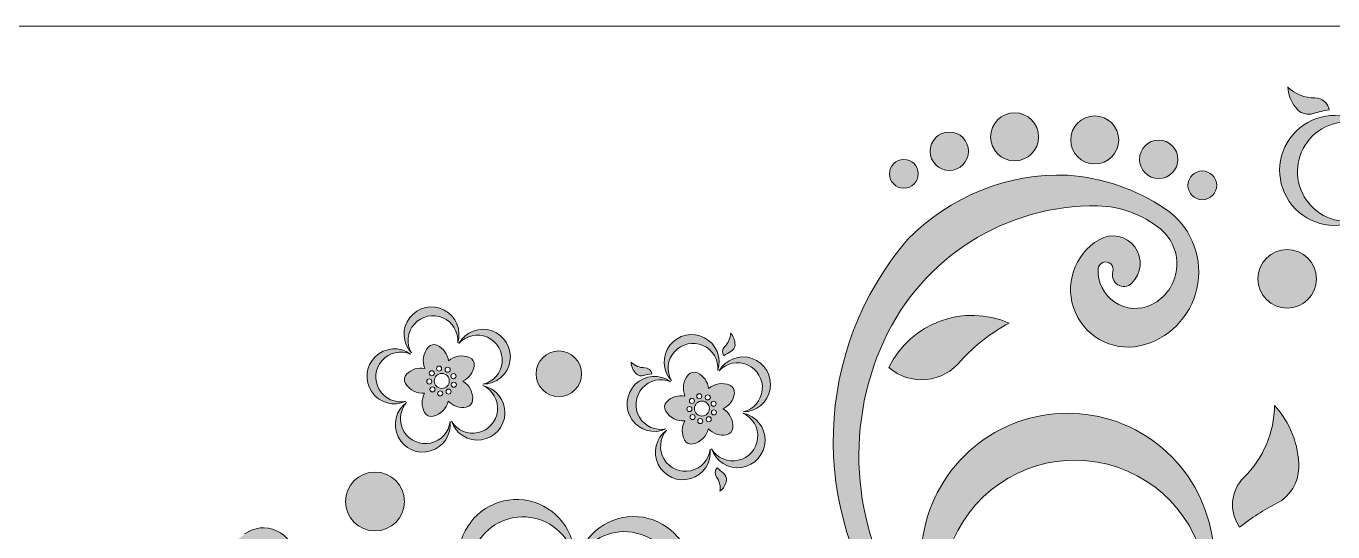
# Model space of a CAD drawing. Header units: millimetres. Extents: x 17217 to 18905, y -397 to 1453.
# Drawn here: x 17877 to 18404, y 1249 to 1453 of the extents above; entities that cross this region are included whole.
import ezdxf

# ---------------------------------------------------------------- set-up
doc = ezdxf.new("R2010")
doc.units = ezdxf.units.MM
doc.layers.add('hadika', color=3, linetype='Continuous', lineweight=35)

msp = doc.modelspace()

# ---------------------------------------------------------------- hatches: boundary and pattern name
at = {"layer": 'hadika', "lineweight": 0}
h = msp.add_hatch(color=41, dxfattribs=at)
h.dxf.hatch_style = 1
h.paths.add_polyline_path([(18386.11, 1428, 0.191339), (18390.18, 1418.74, 0.280042), (18396.29, 1417.29, -0.048384), (18402.83, 1418.74, 0.368825), (18397.06, 1423.58, -0.198632)])
h = msp.add_hatch(color=41, dxfattribs=at)
h.dxf.hatch_style = 1
h.paths.add_polyline_path([(18285.63, 1407.92, 1), (18266.29, 1407.92, 1)])
h = msp.add_hatch(color=41, dxfattribs=at)
h.dxf.hatch_style = 1
h.paths.add_polyline_path([(18317.92, 1406.67, 1), (18298.58, 1406.67, 1)])
h = msp.add_hatch(color=41, dxfattribs=at)
h.dxf.hatch_style = 1
h.paths.add_polyline_path([(18414.19, 1374.3, -1.363612), (18417.89, 1412.35, 1.741086)])
h = msp.add_hatch(color=41, dxfattribs=at)
h.dxf.hatch_style = 1
h.paths.add_polyline_path([(18257.36, 1402.13, 1), (18241.88, 1402.13, 1)])
h = msp.add_hatch(color=41, dxfattribs=at)
h.dxf.hatch_style = 1
h.paths.add_polyline_path([(18326.33, 1398.86, 1), (18341.8, 1398.86, 1)])
h = msp.add_hatch(color=41, dxfattribs=at)
h.dxf.hatch_style = 1
h.paths.add_polyline_path([(18231.31, 1398.84, 1), (18231.31, 1387.23, 1)])
h = msp.add_hatch(color=41, dxfattribs=at)
h.dxf.hatch_style = 1
h.paths.add_polyline_path([(18227.69, 1210.62, 0.979281), (18233.77, 1215.15, -0.269174), (18223.35, 1325.95, -0.296844), (18309.41, 1380.1, -0.169816), (18334.73, 1370.8, -0.544296), (18331.23, 1340.36, -0.577075), (18309.67, 1354.71, -1.126186), (18315.58, 1353.62, 0.768846), (18323.11, 1348.9, 0.894526), (18310.03, 1366.5, 0.889633), (18328.47, 1324.22, 0.632696), (18336.62, 1378.95, 0.129982), (18297.33, 1392.49, 0.211747), (18232.76, 1366.51, 0.350761)])
h = msp.add_hatch(color=41, dxfattribs=at)
h.dxf.hatch_style = 1
h.paths.add_polyline_path([(18351.62, 1394.19, 1), (18351.62, 1382.58, 1)])
h = msp.add_hatch(color=41, dxfattribs=at)
h.dxf.hatch_style = 1
h.paths.add_polyline_path([(18397.6, 1350.73, 1), (18374.01, 1350.73, 1)])
h = msp.add_hatch(color=41, dxfattribs=at)
h.dxf.hatch_style = 1
h.paths.add_polyline_path([(18051.43, 1324.97, 1.741086), (18032.76, 1320.85, -1.363612)])
h = msp.add_hatch(color=41, dxfattribs=at)
h.dxf.hatch_style = 1
h.paths.add_polyline_path([(18225.23, 1315.01, 0.427762), (18254.34, 1317.76, -0.088388), (18273.83, 1332.87, 0.402232)])
h = msp.add_hatch(color=41, dxfattribs=at)
h.dxf.hatch_style = 1
h.paths.add_polyline_path([(18051.94, 1324.74, -1.363612), (18061.63, 1308.26, 1.741086)])
h = msp.add_hatch(color=41, dxfattribs=at)
h.dxf.hatch_style = 1
h.paths.add_polyline_path([(18156.3, 1313.83, 1.741086), (18137.63, 1309.71, -1.363612)])
h = msp.add_hatch(color=41, dxfattribs=at)
h.dxf.hatch_style = 1
h.paths.add_polyline_path([(18159.1, 1323.44, 0.368825), (18158.77, 1319.69, -0.048384), (18161.59, 1321.49, 0.280042), (18163.24, 1324.16, 0.191339), (18161.41, 1328.87, -0.198632)])
h = msp.add_hatch(color=41, dxfattribs=at)
h.dxf.hatch_style = 1
h.paths.add_polyline_path([(18030.54, 1301.4, -1.363612), (18032.39, 1320.43, 1.741086)])
h = msp.add_hatch(color=41, dxfattribs=at)
h.dxf.hatch_style = 1
h.paths.add_polyline_path([(18038.11, 1304.63, 0.255309), (18038.06, 1296.94, 0.339445), (18041.51, 1295.38, 0.283951), (18047.62, 1301.48, 0.255309), (18054.91, 1299.05, 0.339445), (18057.46, 1301.85, 0.283951), (18053.55, 1309.55, 0.255309), (18058.12, 1315.73, 0.339445), (18056.24, 1319.02, 0.283951), (18047.71, 1317.68, 0.255309), (18043.24, 1323.93, 0.339445), (18039.53, 1323.16, 0.283951), (18038.17, 1314.64, 0.255309), (18030.84, 1312.32, 0.339445), (18030.43, 1308.55, 0.283951)])
h.paths.add_polyline_path([(18044.36, 1305.59, -1), (18044.36, 1303.52, -1)], flags=16)
h.paths.add_polyline_path([(18041.28, 1305.13, -1), (18041.28, 1307.2, -1)], flags=16)
h.paths.add_polyline_path([(18045.03, 1312.63, -1), (18045.03, 1306.56, -1)], flags=16)
h.paths.add_polyline_path([(18047.76, 1306.34, -1), (18047.76, 1304.27, -1)], flags=16)
h.paths.add_polyline_path([(18039.96, 1308.35, -1), (18039.96, 1310.42, -1)], flags=16)
h.paths.add_polyline_path([(18049.88, 1309.09, -1), (18049.88, 1307.02, -1)], flags=16)
h.paths.add_polyline_path([(18041.01, 1311.66, -1), (18041.01, 1313.73, -1)], flags=16)
h.paths.add_polyline_path([(18049.73, 1312.56, -1), (18049.73, 1310.5, -1)], flags=16)
h.paths.add_polyline_path([(18043.94, 1315.59, -1), (18043.94, 1313.52, -1)], flags=16)
h.paths.add_polyline_path([(18047.39, 1315.13, -1), (18047.39, 1313.06, -1)], flags=16)
h = msp.add_hatch(color=41, dxfattribs=at)
h.dxf.hatch_style = 1
h.paths.add_polyline_path([(18083.02, 1312.47, 1), (18101.39, 1312.47, 1)])
h = msp.add_hatch(color=41, dxfattribs=at)
h.dxf.hatch_style = 1
h.paths.add_polyline_path([(18121.37, 1317.11, 0.191339), (18123.4, 1312.49, 0.280042), (18126.46, 1311.76, -0.048384), (18129.73, 1312.49, 0.368825), (18126.84, 1314.91, -0.198632)])
h = msp.add_hatch(color=41, dxfattribs=at)
h.dxf.hatch_style = 1
h.paths.add_polyline_path([(18156.81, 1313.61, -1.363612), (18166.5, 1297.13, 1.741086)])
h = msp.add_hatch(color=41, dxfattribs=at)
h.dxf.hatch_style = 1
h.paths.add_polyline_path([(18142.98, 1293.49, 0.255309), (18142.93, 1285.8, 0.339445), (18146.38, 1284.25, 0.283951), (18152.49, 1290.34, 0.255309), (18159.78, 1287.91, 0.339445), (18162.33, 1290.72, 0.283951), (18158.42, 1298.41, 0.255309), (18162.99, 1304.6, 0.339445), (18161.11, 1307.89, 0.283951), (18152.58, 1306.55, 0.255309), (18148.11, 1312.8, 0.339445), (18144.4, 1312.03, 0.283951), (18143.04, 1303.51, 0.255309), (18135.71, 1301.18, 0.339445), (18135.3, 1297.42, 0.283951)])
h.paths.add_polyline_path([(18149.23, 1294.46, -1), (18149.23, 1292.39, -1)], flags=16)
h.paths.add_polyline_path([(18146.15, 1294, -1), (18146.15, 1296.07, -1)], flags=16)
h.paths.add_polyline_path([(18149.9, 1301.49, -1), (18149.9, 1295.43, -1)], flags=16)
h.paths.add_polyline_path([(18152.63, 1295.2, -1), (18152.63, 1293.14, -1)], flags=16)
h.paths.add_polyline_path([(18144.83, 1297.21, -1), (18144.83, 1299.28, -1)], flags=16)
h.paths.add_polyline_path([(18154.75, 1297.96, -1), (18154.75, 1295.89, -1)], flags=16)
h.paths.add_polyline_path([(18145.88, 1300.53, -1), (18145.88, 1302.59, -1)], flags=16)
h.paths.add_polyline_path([(18154.6, 1301.43, -1), (18154.6, 1299.36, -1)], flags=16)
h.paths.add_polyline_path([(18148.81, 1304.46, -1), (18148.81, 1302.39, -1)], flags=16)
h.paths.add_polyline_path([(18152.26, 1304, -1), (18152.26, 1301.93, -1)], flags=16)
h = msp.add_hatch(color=41, dxfattribs=at)
h.dxf.hatch_style = 1
h.paths.add_polyline_path([(18061.58, 1307.7, -1.363612), (18048.9, 1293.4, 1.741086)])
h = msp.add_hatch(color=41, dxfattribs=at)
h.dxf.hatch_style = 1
h.paths.add_polyline_path([(18135.41, 1290.26, -1.363612), (18137.26, 1309.29, 1.741086)])
h = msp.add_hatch(color=41, dxfattribs=at)
h.dxf.hatch_style = 1
edge = h.paths.add_edge_path()
edge.add_arc((17926.18, 562.83), 580.88, 420.92145, 443.04218)
edge.add_arc((17997.33, 1182.94), 43.51, 154.4327, 268.9736, ccw=False)
edge.add_arc((18014.42, 1174.76), 62.46, 123.3149, 154.4327, ccw=False)
edge.add_arc((17973.09, 1237.64), 12.79, 303.3149, 486.3443)
edge.add_arc((18006.75, 1191.9), 69.58, 126.3443, 227.8043)
edge.add_arc((17974.15, 947.22), 193.64, 94.1852, 109.886)
edge.add_arc((17900.06, 1264.3), 135.23, 207.8742, 273.4825, ccw=False)
edge.add_arc((17837.33, 1232.2), 64.77, 121.8908, 208.7227, ccw=False)
edge.add_arc((17822.45, 1256.11), 36.62, 59.7735, 121.8908, ccw=False)
edge.add_arc((17832.68, 1273.66), 16.3, 201.463, 419.7735, ccw=False)
edge.add_arc((17825.09, 1270.68), 8.15, 21.463, 201.463, ccw=False)
edge.add_arc((17830.74, 1272.9), 2.08, 282.025, 381.463, ccw=False)
edge.add_arc((17831.78, 1268.05), 2.88, 102.025, 221.1256)
edge.add_arc((17834.98, 1270.84), 7.13, 221.1256, 385.345)
edge.add_arc((17825.9, 1266.54), 17.17, 385.345, 491.8511)
edge.add_arc((17821.88, 1271.03), 11.15, 131.8511, 203.0057)
edge.add_arc((17834.62, 1276.44), 24.98, 203.0057, 273.6126)
edge.add_arc((17834.77, 1274.03), 22.57, 273.6126, 393.6959)
edge.add_arc((17821.26, 1265.02), 38.81, 393.6959, 465.4701)
edge.add_arc((17828.72, 1238.08), 66.77, 105.4701, 161.8779)
edge.add_arc((17868.59, 1225.03), 108.72, 161.8779, 221.081)
edge.add_arc((17873.07, 1228.93), 114.66, 221.081, 271.7385)
edge.add_arc((18295.55, 465.08), 772.71, 122.83669, 132.71857)
edge.add_arc((17630.28, 1185.56), 207.94, 278.335, 312.7186, ccw=False)
edge.add_arc((17650.42, 1048.06), 68.97, 217.2172, 278.335, ccw=False)
edge.add_arc((17621.18, 1025.85), 32.25, 148.4678, 217.2172, ccw=False)
edge.add_arc((17610.4, 1032.46), 19.61, 92.3596, 148.4678, ccw=False)
edge.add_arc((17609.05, 1065.29), 13.25, 272.3596, 476.0376)
edge.add_arc((17623.94, 1034.81), 47.18, 116.0376, 189.9012)
edge.add_arc((17650.95, 1039.53), 74.6, 189.9012, 248.6639)
edge.add_arc((17614.58, 1045.1), 75.63, 222.7013, 277.0133, ccw=False)
edge.add_arc((17680.68, 1106.1), 165.58, 186.3601, 222.7013, ccw=False)
edge.add_arc((17582.32, 1095.14), 66.61, 116.3504, 186.3601, ccw=False)
edge.add_arc((17614.51, 1030.15), 139.13, 95.4353, 116.3504, ccw=False)
edge.add_arc((17603.14, 1149.64), 19.1, -24.8202, 95.4353, ccw=False)
edge.add_arc((17606.34, 1148.16), 15.58, 210.5705, 335.1798, ccw=False)
edge.add_arc((17597.98, 1143.22), 5.86, 128.6904, 210.5705, ccw=False)
edge.add_arc((17596.45, 1145.13), 3.42, 16.4543, 128.6904, ccw=False)
edge.add_arc((17605.58, 1147.82), 6.1, 196.4543, 382.3362)
edge.add_arc((17600.08, 1145.56), 12.04, 382.3362, 503.6937)
edge.add_arc((17604.71, 1142.17), 17.78, 143.6937, 228.9792)
edge.add_arc((17606.8, 1144.57), 20.97, 228.9792, 324.0568)
edge.add_arc((17598.47, 1150.61), 31.26, 324.0568, 430.3264)
edge.add_arc((17599.6, 1153.77), 27.91, 430.3264, 459.8876)
edge.add_arc((17624.09, 1013.27), 170.52, 99.8876, 117.8797)
edge.add_arc((17581.64, 1093.51), 79.75, 117.8797, 191.3611)
edge.add_arc((17687.72, 1114.82), 187.95, 191.3611, 225.5374)
edge.add_arc((17609.84, 1163.29), 190.36, 212.4475, 253.5928, ccw=False)
edge.add_arc((17480.37, 1080.98), 36.94, 120.783, 212.4475, ccw=False)
edge.add_arc((17475.89, 1088.51), 28.18, 80.7559, 120.783, ccw=False)
edge.add_arc((17482.39, 1128.45), 12.29, 260.7559, 449.6563)
edge.add_arc((17482.15, 1088.89), 51.85, 449.6563, 509.6114)
edge.add_arc((17482.15, 1088.89), 51.85, 149.6114, 190.8898)
edge.add_arc((17577.71, 1191.18), 184.44, 173.301, 217.423, ccw=False)
edge.add_arc((17480.61, 1202.59), 86.67, 121.0621, 173.301, ccw=False)
edge.add_arc((17454.52, 1245.9), 36.1, -27.1852, 121.0621, ccw=False)
edge.add_arc((17464.55, 1240.75), 24.82, 197.5954, 332.8148, ccw=False)
edge.add_arc((17445.63, 1249.64), 17.07, 253.8529, 425.4993)
edge.add_arc((17445.63, 1249.64), 17.07, 425.4993, 513.3246)
edge.add_arc((17468.23, 1238.29), 42.36, 153.3246, 222.0293)
edge.add_arc((17461.97, 1232.65), 33.94, 222.0293, 317.9707)
edge.add_arc((17447.88, 1245.36), 52.92, 317.9707, 409.7904)
edge.add_arc((17447.88, 1245.36), 52.92, 409.7904, 502.8936)
edge.add_arc((17533.39, 1180.67), 160.14, 142.8936, 198.8609)
edge.add_arc((17634.58, 1215.24), 267.08, 198.8609, 253.891)
edge.add_arc((17621.03, 1168.32), 218.24, 253.891, 306.9483)
edge.add_arc((15994.18, 3331.29), 2924.73, 306.94831, 310.26963)
edge.add_arc((17944.98, 1032.42), 90.34, 131.8736, 245.3274)
edge.add_arc((17918.14, 973.98), 26.04, 245.3274, 360.6513)
edge.add_arc((17918.14, 973.98), 26.04, 360.6513, 461.6844)
edge.add_arc((17916.07, 984.02), 15.79, 101.6844, 250.1485)
edge.add_arc((17913.37, 976.56), 7.86, 250.1485, 469.8515)
edge.add_arc((17909.95, 986.05), 2.22, 119.4766, 289.8515, ccw=False)
edge.add_arc((17916.72, 974.06), 15.99, 22.8083, 119.4766, ccw=False)
edge.add_arc((17918.57, 974.84), 13.98, 265.3614, 382.8083, ccw=False)
edge.add_arc((17921.03, 1005.08), 44.33, 213.1442, 265.3614, ccw=False)
edge.add_arc((17960.61, 1030.93), 91.6, 153.9093, 213.1442, ccw=False)
edge.add_arc((17973.5, 1024.62), 105.96, 79.0955, 153.9093, ccw=False)
edge.add_arc((17833.83, 300.16), 843.76, 424.09882, 439.08834, ccw=False)
edge.add_arc((18205.04, 1065.04), 6.45, 245.8191, 417.6046)
h = msp.add_hatch(color=41, dxfattribs=at)
h.dxf.hatch_style = 1
h.paths.add_polyline_path([(18030.82, 1300.92, 1.741086), (18048.35, 1293.28, -1.363612)])
h = msp.add_hatch(color=41, dxfattribs=at)
h.dxf.hatch_style = 1
h.paths.add_polyline_path([(18166.45, 1296.57, -1.363612), (18153.77, 1282.26, 1.741086)])
h = msp.add_hatch(color=41, dxfattribs=at)
h.dxf.hatch_style = 1
h.paths.add_polyline_path([(18253.91, 1197.53, -1.363612), (18353.48, 1219.51, 1.741086)])
h = msp.add_hatch(color=41, dxfattribs=at)
h.dxf.hatch_style = 1
h.paths.add_polyline_path([(18368.42, 1270.74, 0.368825), (18366.67, 1250.73, -0.048384), (18381.72, 1260.33, 0.280042), (18390.52, 1274.58, 0.191339), (18380.74, 1299.72, -0.198632)])
h = msp.add_hatch(color=41, dxfattribs=at)
h.dxf.hatch_style = 1
h.paths.add_polyline_path([(18135.69, 1289.78, 1.741086), (18153.22, 1282.14, -1.363612)])
h = msp.add_hatch(color=41, dxfattribs=at)
h.dxf.hatch_style = 1
h.paths.add_polyline_path([(18029.98, 1261.03, 1), (18006.23, 1261.03, 1)])
h = msp.add_hatch(color=41, dxfattribs=at)
h.dxf.hatch_style = 1
h.paths.add_polyline_path([(18157.17, 1265.14, 0.191339), (18159.75, 1269.49, 0.280042), (18158.56, 1272.4, -0.048384), (18156.07, 1274.64, 0.368825), (18155.78, 1270.88, -0.198632)])
h = msp.add_hatch(color=41, dxfattribs=at)
h.dxf.hatch_style = 1
h.paths.add_polyline_path([(18062.8, 1218.66, -1.363612), (18098.54, 1237.43, 1.741086)])
h = msp.add_hatch(color=41, dxfattribs=at)
h.dxf.hatch_style = 1
h.paths.add_polyline_path([(18099.72, 1237.26, -1.363612), (18128.62, 1209.07, 1.741086)])

# ---------------------------------------------------------------- linework, layer by layer
at = {"layer": 'hadika', "color": 41, "lineweight": 0}
msp.add_lwpolyline([(17216.75, 884.57), (17216.75, 1452.51), (18904.88, 1452.51), (18904.88, 884.57)], close=True, dxfattribs=at)
for points in [[(18417.89, 1412.35, 1.363612), (18414.19, 1374.3, -1.741086), (18417.89, 1412.35, 0.491715)], [(18051.43, 1324.97, 1.363612), (18032.76, 1320.85, -1.741086), (18051.43, 1324.97, 0.491715)], [(18061.63, 1308.26, 1.363612), (18051.94, 1324.74, -1.741086), (18061.63, 1308.26, 0.491715)], [(18156.3, 1313.83, 1.363612), (18137.63, 1309.71, -1.741086), (18156.3, 1313.83, 0.491715)], [(18032.39, 1320.43, 1.363612), (18030.54, 1301.4, -1.741086), (18032.39, 1320.43, 0.491715)], [(18166.5, 1297.13, 1.363612), (18156.81, 1313.61, -1.741086), (18166.5, 1297.13, 0.491715)], [(18048.9, 1293.4, 1.363612), (18061.58, 1307.7, -1.741086), (18048.9, 1293.4, 0.491715)], [(18137.26, 1309.29, 1.363612), (18135.41, 1290.26, -1.741086), (18137.26, 1309.29, 0.491715)], [(18030.82, 1300.92, 1.363612), (18048.35, 1293.28, -1.741086), (18030.82, 1300.92, 0.491715)], [(18153.77, 1282.26, 1.363612), (18166.45, 1296.57, -1.741086), (18153.77, 1282.26, 0.491715)], [(18353.48, 1219.51, 1.363612), (18253.91, 1197.53, -1.741086), (18353.48, 1219.51, 0.491715)], [(18135.69, 1289.78, 1.363612), (18153.22, 1282.14, -1.741086), (18135.69, 1289.78, 0.491715)], [(18098.54, 1237.43, 1.363612), (18062.8, 1218.66, -1.741086), (18098.54, 1237.43, 0.491715)], [(18128.62, 1209.07, 1.363612), (18099.72, 1237.26, -1.741086), (18128.62, 1209.07, 0.491715)]]:
    msp.add_lwpolyline(points, format="xyb", dxfattribs=at)
for centre, radius in [((18275.96, 1407.92), 9.67), ((18308.25, 1406.67), 9.67), ((18249.62, 1402.13), 7.74), ((18334.06, 1398.86), 7.74), ((18231.31, 1393.04), 5.8), ((18351.62, 1388.38), 5.8), ((18385.8, 1350.73), 11.8), ((18092.2, 1312.47), 9.19), ((18041.01, 1312.69), 1.03), ((18045.03, 1309.59), 3.03), ((18043.94, 1314.56), 1.03), ((18047.39, 1314.1), 1.03), ((18049.73, 1311.53), 1.03), ((18039.96, 1309.38), 1.03), ((18041.28, 1306.17), 1.03), ((18049.88, 1308.06), 1.03), ((18044.36, 1304.56), 1.03), ((18047.76, 1305.3), 1.03), ((18145.88, 1301.56), 1.03), ((18149.9, 1298.46), 3.03), ((18148.81, 1303.42), 1.03), ((18152.26, 1302.96), 1.03), ((18154.6, 1300.4), 1.03), ((18144.83, 1298.25), 1.03), ((18146.15, 1295.03), 1.03), ((18154.75, 1296.92), 1.03), ((18149.23, 1293.42), 1.03), ((18152.63, 1294.17), 1.03), ((18018.1, 1261.03), 11.87)]:
    msp.add_circle(centre, radius, dxfattribs=at)
for centre, radius, start, end in [((18399.8, 1428.5), 13.7, 182.091, 225.419), ((18396.92, 1439.03), 15.45, 225.5651, 270.5034), ((18397.11, 1417.78), 5.8, 9.5224, 90.5034), ((18394.43, 1423.04), 6.05, 225.419, 287.9969), ((18407.01, 1384.32), 34.67, 96.9166, 107.9969), ((18294.35, 1306.68), 85.86, 88.0051, 135.8277), ((18291.38, 1311.43), 81.28, 56.1717, 85.7951), ((18307.97, 1286.93), 93.18, 89.1107, 155.2435), ((18308.78, 1339.26), 40.84, 50.5596, 89.1107), ((18319.58, 1353.51), 30.62, 286.8862, 56.1717), ((18323.14, 1356.71), 18.25, 296.3225, 50.5596), ((18327.66, 1285.39), 124.84, 139.4777, 216.7236), ((18321.73, 1346.44), 23.22, 120.2569, 286.8862), ((18315.58, 1356.97), 11.03, 313.0031, 120.2569), ((18324.6, 1353.76), 14.95, 176.3698, 296.3225), ((18312.69, 1354.52), 3.03, 342.7841, 176.3698), ((18319.98, 1352.26), 4.6, 162.7841, 313.0031), ((18258.83, 1298.62), 37.38, 66.3528, 153.9991), ((18306.48, 1270.61), 70.3, 117.6774, 137.8819), ((18153.69, 1328.95), 7.72, 314.5075, 359.4458), ((18156.39, 1324.21), 6.85, 359.5919, 42.9198), ((18045.75, 1317.8), 8.21, 139.2253, 202.6332), ((18041.89, 1321.13), 3.11, 64.2272, 139.2253), ((18039.75, 1316.71), 8.02, 6.9386, 64.2272), ((18161.13, 1321.37), 2.9, 134.5075, 215.4884), ((18160.22, 1324.18), 3.02, 297.014, 359.5919), ((18324.01, 1279.53), 110.84, 155.2435, 215.5054), ((18053.06, 1311.45), 8.21, 67.2253, 130.6332), ((18055.03, 1316.15), 3.11, 352.2272, 67.2253), ((18128.21, 1317.36), 6.85, 182.091, 225.419), ((18126.77, 1322.63), 7.72, 225.5651, 270.5034), ((18169.47, 1306.05), 17.33, 117.014, 128.0942), ((18238.47, 1330.28), 20.21, 229.0738, 321.7114), ((18033.09, 1310.17), 3.11, 136.2272, 211.2253), ((18036.63, 1306.77), 8.02, 78.9386, 136.2272), ((18050.17, 1316.82), 8.02, 294.9386, 352.2272), ((18125.52, 1314.64), 3.02, 225.419, 287.9969), ((18131.81, 1295.28), 17.33, 96.9166, 107.9969), ((18126.87, 1312.01), 2.9, 9.5224, 90.5034), ((18150.62, 1306.67), 8.21, 139.2253, 202.6332), ((18146.76, 1310), 3.11, 64.2272, 139.2253), ((18144.62, 1305.58), 8.02, 6.9386, 64.2272), ((18037.45, 1312.81), 8.21, 211.2253, 274.6332), ((18049.28, 1302.53), 8.21, 355.2253, 58.6332), ((18157.93, 1300.32), 8.21, 67.2253, 130.6332), ((18159.9, 1305.02), 3.11, 352.2272, 67.2253), ((18045.12, 1300.73), 8.02, 150.9386, 208.2272), ((18039.63, 1303.38), 8.21, 283.2253, 346.6332), ((18053.49, 1306.94), 8.02, 222.9386, 280.2272), ((18054.36, 1302.11), 3.11, 280.2272, 355.2253), ((18141.5, 1295.64), 8.02, 78.9386, 136.2272), ((18155.04, 1305.68), 8.02, 294.9386, 352.2272), ((18040.8, 1298.41), 3.11, 208.2272, 283.2253), ((18137.96, 1299.03), 3.11, 136.2272, 211.2253), ((18142.32, 1301.68), 8.21, 211.2253, 274.6332), ((18154.15, 1291.4), 8.21, 355.2253, 58.6332), ((18339.55, 1300.12), 41.19, 314.5075, 359.4458), ((18353.99, 1274.84), 36.53, 359.5919, 42.9198), ((18149.99, 1289.6), 8.02, 150.9386, 208.2272), ((18159.23, 1290.97), 3.11, 280.2272, 355.2253), ((18145.67, 1287.27), 3.11, 208.2272, 283.2253), ((18144.5, 1292.24), 8.21, 283.2253, 346.6332), ((18158.36, 1295.8), 8.02, 222.9386, 280.2272), ((18158.13, 1272.59), 2.9, 135.0902, 216.0711), ((18149.54, 1266.34), 7.72, 351.1328, 36.0711), ((18168.86, 1286.35), 17.33, 222.4844, 233.5646), ((18156.77, 1269.97), 3.02, 350.9867, 53.5646), ((18379.27, 1259.71), 15.47, 134.5075, 215.4884), ((18374.39, 1274.7), 16.12, 297.014, 359.5919), ((18152.99, 1270.57), 6.85, 307.6588, 350.9867), ((18423.71, 1177.97), 92.45, 117.014, 128.0942), ((17973.09, 1237.64), 12.79, 303.3149, 126.3443)]:
    msp.add_arc(centre, radius, start, end, dxfattribs=at)

doc.saveas('drawing.dxf')
